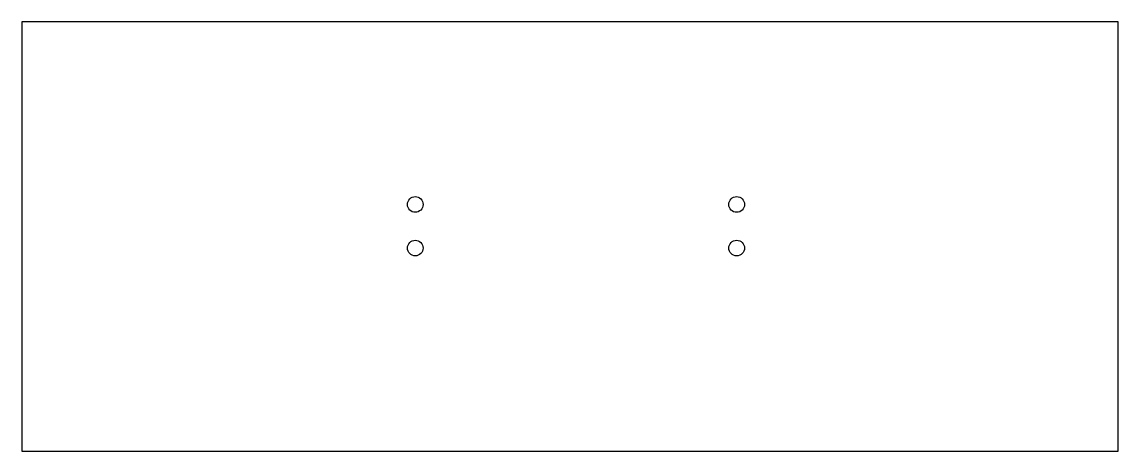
# Model space of a CAD drawing. Header units: millimetres. Extents: x 0 to 460, y 0 to 180.
import ezdxf

# ---------------------------------------------------------------- set-up
doc = ezdxf.new("R2010")
doc.units = ezdxf.units.MM
doc.layers.get('0').update_dxf_attribs({"linetype": 'CONTINUOUS'})

msp = doc.modelspace()

# ---------------------------------------------------------------- linework, layer by layer
msp.add_lwpolyline([(0, 0), (460, 0), (460, 180), (0, 180)], close=True)
for centre in [(165.06, 103.445), (299.94, 103.445), (165.06, 85.145), (299.94, 85.145)]:
    msp.add_circle(centre, 3.3)

doc.saveas('drawing.dxf')
